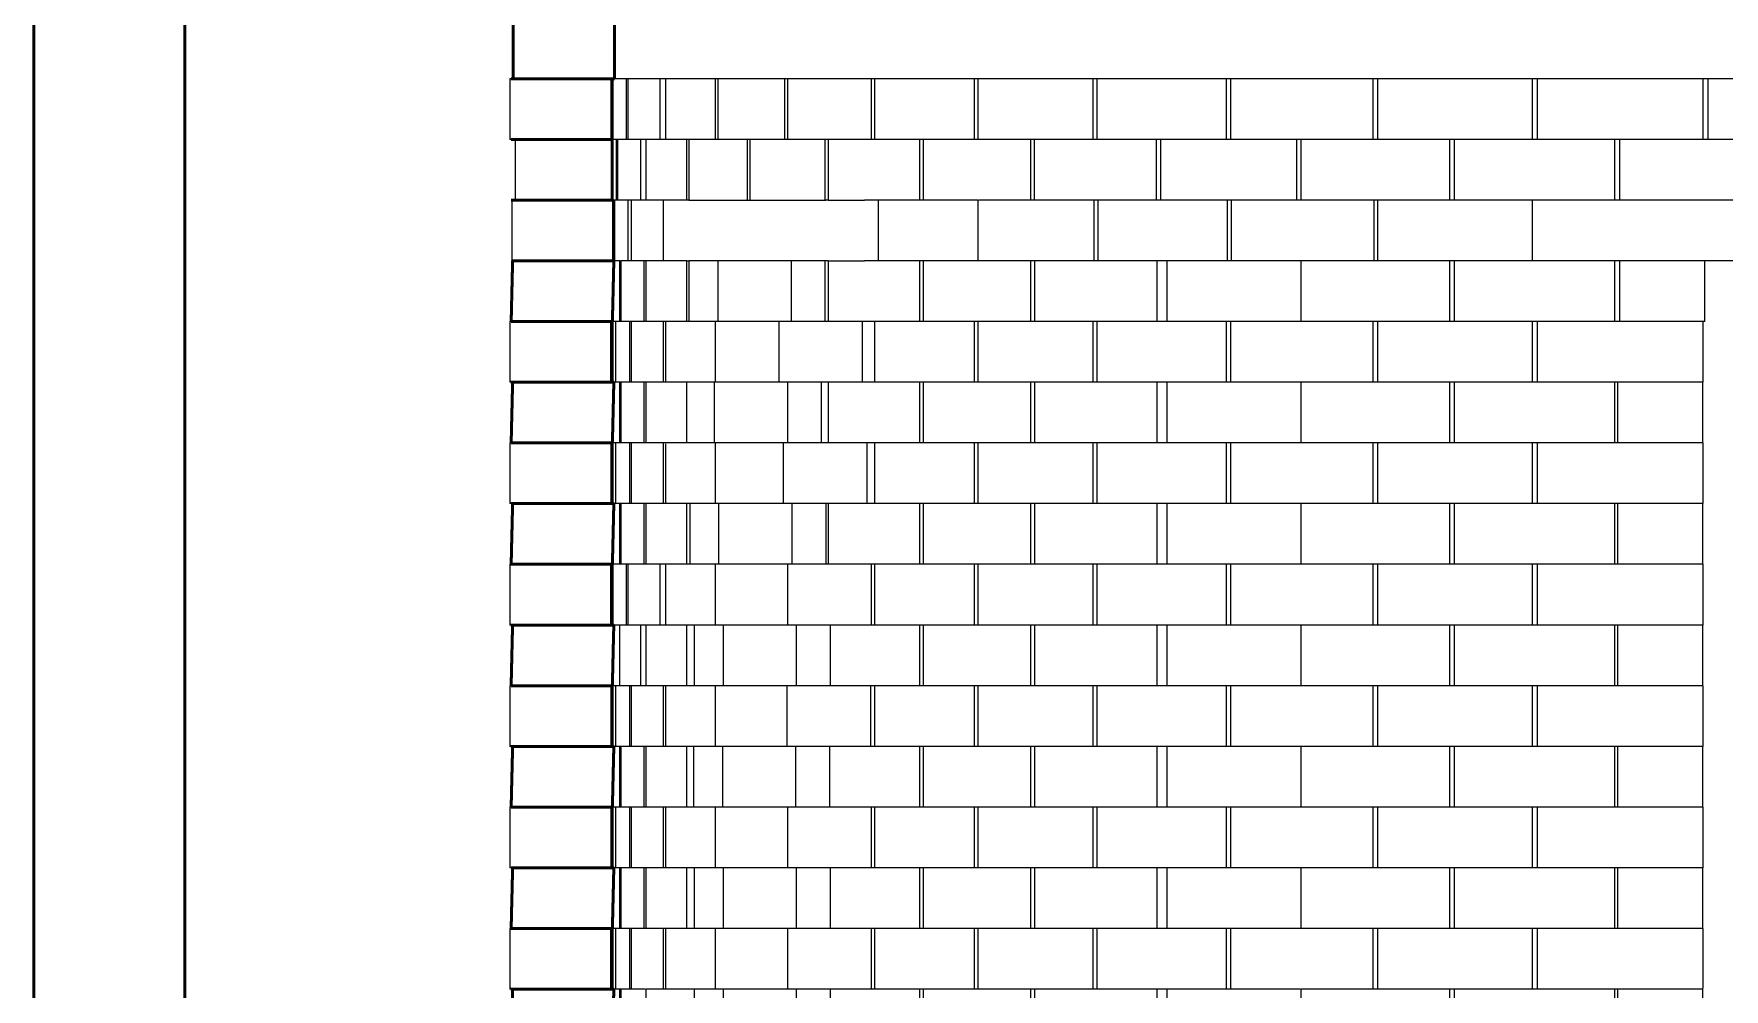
# Model space of a CAD drawing. Header units: millimetres. Extents: x 507.9 to 541, y 40.2 to 69.3.
# Drawn here: x 512.966 to 514.637, y 55.389 to 56.334 of the extents above; entities that cross this region are included whole.
import ezdxf

# ---------------------------------------------------------------- set-up
doc = ezdxf.new("R2010")
doc.units = ezdxf.units.MM
doc.layers.add('Make2D$Visible$ClippingPlaneIntersections', color=7, linetype='Continuous', lineweight=50, true_color=0x000000)
doc.layers.add('Make2D$Visible$Curves', color=7, linetype='Continuous', true_color=0x000000)

msp = doc.modelspace()

# ---------------------------------------------------------------- linework, layer by layer
at = {"layer": 'Make2D$Visible$ClippingPlaneIntersections', "color": 18, "true_color": 0x000000}
for points, knots in [([(512.96556, 56.6478), (512.96556, 55.32855), (512.96556, 54.00929), (512.96556, 53.78242), (512.96556, 53.55554)], [-4, -4, -4, 0, 0, 0.6878847, 0.6878847, 0.6878847]), ([(513.11498, 53.55554), (513.11498, 53.78242), (513.11498, 54.00929), (513.11498, 55.32855), (513.11498, 56.6478)], [-0.6878847, -0.6878847, -0.6878847, 0, 0, 4, 4, 4])]:
    msp.add_open_spline(points, degree=2, knots=knots, dxfattribs=at)
for points in [[(513.43963, 56.28926), (513.43963, 56.33926), (513.43963, 56.38926)], [(513.53963, 56.38926), (513.53963, 56.33926), (513.53963, 56.28926)], [(513.43736, 56.28929), (513.48736, 56.28929), (513.53737, 56.28929)], [(513.53737, 56.22948), (513.53737, 56.25938), (513.53737, 56.28929)], [(513.53963, 56.28926), (513.5385, 56.28926), (513.53737, 56.28926)], [(513.43738, 56.22929), (513.48739, 56.22929), (513.53741, 56.22929)], [(513.53741, 56.16929), (513.53741, 56.19929), (513.53741, 56.22929)], [(513.43738, 56.16929), (513.48739, 56.16929), (513.53741, 56.16929)], [(513.53918, 56.10929), (513.53918, 56.13929), (513.53918, 56.16929)], [(513.43894, 56.10929), (513.43823, 56.07954), (513.43753, 56.04979)], [(513.43894, 56.10929), (513.48899, 56.10929), (513.53903, 56.10929)], [(513.53761, 56.04982), (513.53832, 56.07955), (513.53903, 56.10929)], [(513.43751, 56.04929), (513.48731, 56.04929), (513.53711, 56.04929)], [(513.53725, 55.98929), (513.53725, 56.01929), (513.53725, 56.04929)], [(513.43723, 55.98929), (513.48724, 55.98929), (513.53725, 55.98929)], [(513.43894, 55.98929), (513.43823, 55.95929), (513.43751, 55.92929)], [(513.53725, 55.98929), (513.53814, 55.98929), (513.53903, 55.98929)], [(513.5376, 55.92929), (513.53831, 55.95929), (513.53903, 55.98929)], [(513.43736, 55.92929), (513.48736, 55.92929), (513.53737, 55.92929)], [(513.53737, 55.86929), (513.53737, 55.89929), (513.53737, 55.92929)], [(513.43736, 55.86929), (513.48736, 55.86929), (513.53737, 55.86929)], [(513.43894, 55.86929), (513.43823, 55.83929), (513.43751, 55.80929)], [(513.53737, 55.86929), (513.5382, 55.86929), (513.53903, 55.86929)], [(513.5376, 55.80929), (513.53831, 55.83929), (513.53903, 55.86929)], [(513.43723, 55.80929), (513.48724, 55.80929), (513.53725, 55.80929)], [(513.53725, 55.80929), (513.53742, 55.80929), (513.5376, 55.80929)], [(513.53725, 55.74929), (513.53725, 55.77929), (513.53725, 55.80929)], [(513.43723, 55.74929), (513.48655, 55.74929), (513.53587, 55.74929)], [(513.4389, 55.74929), (513.4382, 55.71929), (513.43749, 55.68929)], [(513.53587, 55.74929), (513.53743, 55.74929), (513.53899, 55.74929)], [(513.53758, 55.68929), (513.53828, 55.71929), (513.53899, 55.74929)], [(513.43736, 55.68929), (513.48736, 55.68929), (513.53737, 55.68929)], [(513.53737, 55.62929), (513.53737, 55.65929), (513.53737, 55.68929)], [(513.43736, 55.62929), (513.43808, 55.62929), (513.43881, 55.62929)], [(513.43894, 55.62929), (513.43823, 55.59929), (513.43751, 55.56929)], [(513.43894, 55.62929), (513.43988, 55.62929), (513.44081, 55.62929)], [(513.44081, 55.62929), (513.48909, 55.62929), (513.53737, 55.62929)], [(513.53737, 55.62929), (513.5382, 55.62929), (513.53903, 55.62929)], [(513.53762, 55.56997), (513.53832, 55.59963), (513.53903, 55.62929)], [(513.43736, 55.56929), (513.48736, 55.56929), (513.53737, 55.56929)], [(513.53737, 55.50929), (513.53737, 55.53929), (513.53737, 55.56929)], [(513.43736, 55.50929), (513.48736, 55.50929), (513.53737, 55.50929)], [(513.43894, 55.50929), (513.43823, 55.47929), (513.43751, 55.44929)], [(513.53737, 55.50929), (513.5382, 55.50929), (513.53903, 55.50929)], [(513.53761, 55.44958), (513.53832, 55.47944), (513.53903, 55.50929)], [(513.43723, 55.44929), (513.48724, 55.44929), (513.53725, 55.44929)], [(513.53725, 55.38929), (513.53725, 55.41929), (513.53725, 55.44929)], [(513.53725, 55.44929), (513.53742, 55.44929), (513.5376, 55.44929)], [(513.43723, 55.38929), (513.48724, 55.38929), (513.53725, 55.38929)], [(513.43894, 55.38929), (513.43823, 55.35929), (513.43751, 55.32929)], [(513.53725, 55.38929), (513.53814, 55.38929), (513.53903, 55.38929)], [(513.5376, 55.32929), (513.53831, 55.35929), (513.53903, 55.38929)]]:
    msp.add_open_spline(points, degree=2, dxfattribs=at)
at = {"layer": 'Make2D$Visible$Curves', "color": 18, "lineweight": -3, "true_color": 0x000000}
for points in [[(513.43736, 56.28929), (513.43683, 56.28929), (513.4363, 56.28929)], [(513.4363, 56.28929), (513.4363, 56.25929), (513.4363, 56.22929)], [(513.53629, 56.22929), (513.53629, 56.25929), (513.53629, 56.28929)], [(513.55151, 56.22929), (513.55151, 56.25929), (513.55151, 56.28929)], [(513.5529, 56.28929), (513.5529, 56.25929), (513.5529, 56.22929)], [(513.58486, 56.22929), (513.58486, 56.25929), (513.58486, 56.28929)], [(513.5901, 56.28929), (513.5901, 56.2595), (513.5901, 56.2297)], [(513.63951, 56.22929), (513.63951, 56.25929), (513.63951, 56.28929)], [(513.64173, 56.28929), (513.64173, 56.25929), (513.64173, 56.22929)], [(513.70819, 56.22929), (513.70819, 56.25929), (513.70819, 56.28929)], [(513.71081, 56.28929), (513.71081, 56.25929), (513.71081, 56.22929)], [(513.7938, 56.22929), (513.7938, 56.25929), (513.7938, 56.28929)], [(513.79679, 56.28929), (513.79679, 56.25961), (513.79679, 56.22992)], [(513.89564, 56.22929), (513.89564, 56.25929), (513.89564, 56.28929)], [(513.89897, 56.28929), (513.89897, 56.25929), (513.89897, 56.22929)], [(514.01292, 56.22929), (514.01292, 56.25929), (514.01292, 56.28929)], [(514.01657, 56.28929), (514.01657, 56.2594), (514.01657, 56.2295)], [(514.14469, 56.22929), (514.14469, 56.25929), (514.14469, 56.28929)], [(514.14863, 56.28929), (514.14863, 56.25929), (514.14863, 56.22929)], [(514.28991, 56.22929), (514.28991, 56.25929), (514.28991, 56.28929)], [(514.29411, 56.28929), (514.29411, 56.2596), (514.29411, 56.22991)], [(514.44743, 56.22929), (514.44743, 56.25929), (514.44743, 56.28929)], [(514.45186, 56.28929), (514.45186, 56.25929), (514.45186, 56.22929)], [(514.61601, 56.22929), (514.61601, 56.25929), (514.61601, 56.28929)], [(514.62063, 56.28929), (514.62063, 56.25959), (514.62063, 56.22988)], [(513.43736, 56.22929), (513.43683, 56.22929), (513.4363, 56.22929)], [(513.44153, 56.22929), (513.44153, 56.19929), (513.44153, 56.16929)], [(513.54303, 56.22929), (513.54014, 56.22929), (513.53725, 56.22929)], [(513.5415, 56.16929), (513.5415, 56.19929), (513.5415, 56.22929)], [(513.54267, 56.22929), (513.54267, 56.19929), (513.54267, 56.16929)], [(513.5529, 56.22929), (513.54778, 56.22929), (513.54267, 56.22929)], [(513.56573, 56.22929), (513.55931, 56.22929), (513.5529, 56.22929)], [(513.57064, 56.22929), (513.56813, 56.22929), (513.56562, 56.22929)], [(513.56562, 56.16929), (513.56562, 56.19929), (513.56562, 56.22929)], [(513.57064, 56.22929), (513.57064, 56.19929), (513.57064, 56.16929)], [(513.59022, 56.22929), (513.58043, 56.22929), (513.57064, 56.22929)], [(513.61334, 56.22929), (513.60178, 56.22929), (513.59022, 56.22929)], [(513.61119, 56.16929), (513.61119, 56.19929), (513.61119, 56.22929)], [(513.66171, 56.22929), (513.63746, 56.22929), (513.6132, 56.22929)], [(513.6132, 56.22929), (513.6132, 56.19929), (513.6132, 56.16929)], [(513.67378, 56.22929), (513.66774, 56.22929), (513.66171, 56.22929)], [(513.67102, 56.16929), (513.67102, 56.19929), (513.67102, 56.22929)], [(513.67344, 56.22929), (513.67344, 56.19929), (513.67344, 56.16929)], [(513.71109, 56.22929), (513.69243, 56.22929), (513.67378, 56.22929)], [(513.75132, 56.22929), (513.73121, 56.22929), (513.71109, 56.22929)], [(513.74806, 56.16929), (513.74806, 56.19929), (513.74806, 56.22929)], [(513.75086, 56.22929), (513.75086, 56.19929), (513.75086, 56.16929)], [(513.79729, 56.22929), (513.77431, 56.22929), (513.75132, 56.22929)], [(513.8449, 56.22929), (513.8211, 56.22929), (513.79729, 56.22929)], [(513.84171, 56.16929), (513.84171, 56.19929), (513.84171, 56.22929)], [(513.89897, 56.22929), (513.87192, 56.22929), (513.84487, 56.22929)], [(513.84487, 56.22929), (513.84487, 56.19929), (513.84487, 56.16929)], [(513.9549, 56.22929), (513.92694, 56.22929), (513.89897, 56.22929)], [(513.95122, 56.16929), (513.95122, 56.19929), (513.95122, 56.22929)], [(514.07571, 56.22929), (514.01521, 56.22929), (513.95471, 56.22929)], [(513.95471, 56.22929), (513.95471, 56.19929), (513.95471, 56.16929)], [(514.07951, 56.22929), (514.07761, 56.22929), (514.07571, 56.22929)], [(514.07571, 56.16929), (514.07571, 56.19929), (514.07571, 56.22929)], [(514.21421, 56.22929), (514.14686, 56.22929), (514.07951, 56.22929)], [(514.07951, 56.22929), (514.07951, 56.19929), (514.07951, 56.16929)], [(514.21828, 56.22929), (514.21624, 56.22929), (514.21421, 56.22929)], [(514.21421, 56.16929), (514.21421, 56.19929), (514.21421, 56.22929)], [(514.3656, 56.22929), (514.29194, 56.22929), (514.21828, 56.22929)], [(514.21828, 56.22929), (514.21828, 56.19951), (514.21828, 56.16972)], [(514.3656, 56.16929), (514.3656, 56.19929), (514.3656, 56.22929)], [(514.36992, 56.22929), (514.36776, 56.22929), (514.3656, 56.22929)], [(514.36992, 56.22929), (514.36992, 56.19929), (514.36992, 56.16929)], [(514.5287, 56.22929), (514.44931, 56.22929), (514.36992, 56.22929)], [(514.53322, 56.22929), (514.53096, 56.22929), (514.5287, 56.22929)], [(514.5287, 56.16929), (514.5287, 56.19929), (514.5287, 56.22929)], [(514.70219, 56.22929), (514.61771, 56.22929), (514.53322, 56.22929)], [(514.53322, 56.22929), (514.53322, 56.19929), (514.53322, 56.16929)], [(513.43808, 56.16929), (513.43808, 56.13929), (513.43808, 56.10929)], [(513.53807, 56.16929), (513.53774, 56.16929), (513.53741, 56.16929)], [(513.53807, 56.10929), (513.53807, 56.13929), (513.53807, 56.16929)], [(513.53807, 56.16929), (513.53862, 56.16929), (513.53918, 56.16929)], [(513.55329, 56.16929), (513.54623, 56.16929), (513.53918, 56.16929)], [(513.55329, 56.10929), (513.55329, 56.13929), (513.55329, 56.16929)], [(513.55632, 56.16929), (513.5548, 56.16929), (513.55329, 56.16929)], [(513.55632, 56.16929), (513.55632, 56.13929), (513.55632, 56.10929)], [(513.57118, 56.16929), (513.56375, 56.16929), (513.55632, 56.16929)], [(513.61119, 56.16929), (513.59091, 56.16929), (513.57064, 56.16929)], [(513.58828, 56.10929), (513.58828, 56.13929), (513.58828, 56.16929)], [(513.6132, 56.16929), (513.61219, 56.16929), (513.61119, 56.16929)], [(513.6132, 56.16929), (513.68088, 56.16929), (513.74855, 56.16929)], [(513.75086, 56.16929), (513.74946, 56.16929), (513.74806, 56.16929)], [(513.75086, 56.16929), (513.76888, 56.16929), (513.7869, 56.16929)], [(513.80035, 56.16929), (513.79363, 56.16929), (513.7869, 56.16929)], [(513.89921, 56.16929), (513.84978, 56.16929), (513.80035, 56.16929)], [(513.80035, 56.16929), (513.80035, 56.13929), (513.80035, 56.10929)], [(513.89921, 56.10929), (513.89921, 56.13929), (513.89921, 56.16929)], [(513.95479, 56.16929), (513.92733, 56.16929), (513.89988, 56.16929)], [(514.0176, 56.16929), (513.98641, 56.16929), (513.95523, 56.16929)], [(514.01382, 56.10929), (514.01382, 56.13929), (514.01382, 56.16929)], [(514.01747, 56.16929), (514.01747, 56.13955), (514.01747, 56.10982)], [(514.08004, 56.16929), (514.04875, 56.16929), (514.01747, 56.16929)], [(514.14984, 56.16929), (514.11468, 56.16929), (514.07951, 56.16929)], [(514.14559, 56.10929), (514.14559, 56.13929), (514.14559, 56.16929)], [(514.14953, 56.16929), (514.14953, 56.13929), (514.14953, 56.10929)], [(514.21845, 56.16929), (514.18415, 56.16929), (514.14984, 56.16929)], [(514.3656, 56.16929), (514.29203, 56.16929), (514.21845, 56.16929)], [(514.29081, 56.10929), (514.29081, 56.13929), (514.29081, 56.16929)], [(514.29411, 56.16929), (514.29411, 56.13929), (514.29411, 56.10929)], [(514.36992, 56.16929), (514.36776, 56.16929), (514.3656, 56.16929)], [(514.5287, 56.16929), (514.44931, 56.16929), (514.36992, 56.16929)], [(514.44743, 56.10929), (514.44743, 56.13929), (514.44743, 56.16929)], [(514.53322, 56.16929), (514.53096, 56.16929), (514.5287, 56.16929)], [(514.70219, 56.16929), (514.61771, 56.16929), (514.53322, 56.16929)], [(513.43916, 56.10929), (513.43862, 56.10929), (513.43808, 56.10929)], [(513.54517, 56.10929), (513.5421, 56.10929), (513.53902, 56.10929)], [(513.54504, 56.04929), (513.54504, 56.07929), (513.54504, 56.10929)], [(513.54609, 56.10929), (513.54609, 56.07929), (513.54609, 56.04929)], [(513.55654, 56.10929), (513.55132, 56.10929), (513.54609, 56.10929)], [(513.57024, 56.10929), (513.56328, 56.10929), (513.55632, 56.10929)], [(513.56904, 56.04929), (513.56904, 56.07929), (513.56904, 56.10929)], [(513.57064, 56.10929), (513.57064, 56.07929), (513.57064, 56.04929)], [(513.61119, 56.10929), (513.59091, 56.10929), (513.57064, 56.10929)], [(513.61119, 56.04929), (513.61119, 56.07929), (513.61119, 56.10929)], [(513.61119, 56.10929), (513.61212, 56.10929), (513.61305, 56.10929)], [(513.6132, 56.10929), (513.6132, 56.07929), (513.6132, 56.04929)], [(513.64211, 56.10929), (513.62766, 56.10929), (513.6132, 56.10929)], [(513.64211, 56.04929), (513.64211, 56.07929), (513.64211, 56.10929)], [(513.71419, 56.10929), (513.67815, 56.10929), (513.64211, 56.10929)], [(513.71419, 56.10929), (513.71419, 56.07929), (513.71419, 56.04929)], [(513.74806, 56.10929), (513.73113, 56.10929), (513.71419, 56.10929)], [(513.74806, 56.04929), (513.74806, 56.07929), (513.74806, 56.10929)], [(513.75086, 56.10929), (513.74946, 56.10929), (513.74806, 56.10929)], [(513.75086, 56.10929), (513.75086, 56.07929), (513.75086, 56.04929)], [(513.75086, 56.10929), (513.76888, 56.10929), (513.7869, 56.10929)], [(513.80035, 56.10929), (513.79363, 56.10929), (513.7869, 56.10929)], [(513.89921, 56.10929), (513.84978, 56.10929), (513.80035, 56.10929)], [(513.84171, 56.04929), (513.84171, 56.07929), (513.84171, 56.10929)], [(513.84487, 56.10929), (513.84487, 56.07929), (513.84487, 56.04929)], [(513.90015, 56.10929), (513.89968, 56.10929), (513.89921, 56.10929)], [(513.95516, 56.10929), (513.92765, 56.10929), (513.90015, 56.10929)], [(513.95122, 56.04929), (513.95122, 56.07929), (513.95122, 56.10929)], [(513.95491, 56.10929), (513.95491, 56.07929), (513.95491, 56.04929)], [(514.01786, 56.10929), (513.98651, 56.10929), (513.95516, 56.10929)], [(514.08631, 56.10929), (514.05209, 56.10929), (514.01786, 56.10929)], [(514.07614, 56.04929), (514.07614, 56.07929), (514.07614, 56.10929)], [(514.0859, 56.10929), (514.0859, 56.07929), (514.0859, 56.04929)], [(514.14955, 56.10929), (514.11793, 56.10929), (514.08631, 56.10929)], [(514.22963, 56.10929), (514.18958, 56.10929), (514.14953, 56.10929)], [(514.21828, 56.10929), (514.21828, 56.07929), (514.21828, 56.04929)], [(514.3656, 56.10929), (514.2976, 56.10929), (514.2296, 56.10929)], [(514.3656, 56.04929), (514.3656, 56.07929), (514.3656, 56.10929)], [(514.36992, 56.10929), (514.36776, 56.10929), (514.3656, 56.10929)], [(514.36992, 56.10929), (514.36992, 56.07929), (514.36992, 56.04929)], [(514.5287, 56.10929), (514.44931, 56.10929), (514.36992, 56.10929)], [(514.53322, 56.10929), (514.53096, 56.10929), (514.5287, 56.10929)], [(514.5287, 56.04929), (514.5287, 56.07929), (514.5287, 56.10929)], [(514.53322, 56.10929), (514.53322, 56.07929), (514.53322, 56.04929)], [(514.61771, 56.10929), (514.57547, 56.10929), (514.53322, 56.10929)], [(514.61771, 56.04929), (514.61771, 56.07929), (514.61771, 56.10929)], [(514.76109, 56.10929), (514.6894, 56.10929), (514.61771, 56.10929)], [(513.43723, 56.04929), (513.43669, 56.04929), (513.43614, 56.04929)], [(513.43614, 56.04929), (513.43614, 56.01929), (513.43614, 55.98929)], [(513.53613, 55.98929), (513.53613, 56.01929), (513.53613, 56.04929)], [(513.53802, 56.04929), (513.53756, 56.04929), (513.53711, 56.04929)], [(513.54075, 56.04929), (513.53917, 56.04929), (513.5376, 56.04929)], [(513.54609, 56.04929), (513.54338, 56.04929), (513.54067, 56.04929)], [(513.54067, 56.04929), (513.54067, 56.01929), (513.54067, 55.98929)], [(513.55632, 56.04929), (513.55121, 56.04929), (513.54609, 56.04929)], [(513.55493, 55.98929), (513.55493, 56.01929), (513.55493, 56.04929)], [(513.57089, 56.04929), (513.5636, 56.04929), (513.55632, 56.04929)], [(513.55632, 56.04929), (513.55632, 56.01929), (513.55632, 55.98929)], [(513.59053, 56.04929), (513.58058, 56.04929), (513.57064, 56.04929)], [(513.58828, 55.98929), (513.58828, 56.01929), (513.58828, 56.04929)], [(513.5901, 56.04929), (513.5901, 56.01929), (513.5901, 55.98929)], [(513.61371, 56.04929), (513.60212, 56.04929), (513.59053, 56.04929)], [(513.64211, 56.04929), (513.62792, 56.04929), (513.61373, 56.04929)], [(513.63951, 55.98929), (513.63951, 56.01929), (513.63951, 56.04929)], [(513.70204, 56.04929), (513.67208, 56.04929), (513.64211, 56.04929)], [(513.71419, 56.04929), (513.70812, 56.04929), (513.70204, 56.04929)], [(513.70204, 56.04929), (513.70204, 56.01929), (513.70204, 55.98929)], [(513.74806, 56.04929), (513.73113, 56.04929), (513.71419, 56.04929)], [(513.75086, 56.04929), (513.74946, 56.04929), (513.74806, 56.04929)], [(513.79728, 56.04929), (513.77407, 56.04929), (513.75086, 56.04929)], [(513.78503, 55.98929), (513.78503, 56.01929), (513.78503, 56.04929)], [(513.79679, 56.04872), (513.79679, 56.01901), (513.79679, 55.98929)], [(513.84489, 56.04929), (513.82108, 56.04929), (513.79728, 56.04929)], [(513.89944, 56.04929), (513.87215, 56.04929), (513.84487, 56.04929)], [(513.89564, 55.98929), (513.89564, 56.01929), (513.89564, 56.04929)], [(513.89897, 56.04929), (513.89897, 56.01929), (513.89897, 55.98929)], [(513.95529, 56.04929), (513.92737, 56.04929), (513.89944, 56.04929)], [(514.07614, 56.04929), (514.01571, 56.04929), (513.95529, 56.04929)], [(514.01292, 55.98929), (514.01292, 56.01929), (514.01292, 56.04929)], [(514.01657, 56.04929), (514.01657, 56.01929), (514.01657, 55.98929)], [(514.086, 56.04929), (514.08107, 56.04929), (514.07614, 56.04929)], [(514.14863, 56.04929), (514.11726, 56.04929), (514.0859, 56.04929)], [(514.14469, 55.98929), (514.14469, 56.01929), (514.14469, 56.04929)], [(514.14863, 56.04929), (514.14863, 56.01929), (514.14863, 55.98929)], [(514.2185, 56.04929), (514.18356, 56.04929), (514.14863, 56.04929)], [(514.3656, 56.04929), (514.29194, 56.04929), (514.21828, 56.04929)], [(514.28991, 55.98929), (514.28991, 56.01929), (514.28991, 56.04929)], [(514.29411, 56.04929), (514.29411, 56.01929), (514.29411, 55.98929)], [(514.36992, 56.04929), (514.36776, 56.04929), (514.3656, 56.04929)], [(514.5287, 56.04929), (514.44931, 56.04929), (514.36992, 56.04929)], [(514.44743, 55.98929), (514.44743, 56.01929), (514.44743, 56.04929)], [(514.45186, 56.04929), (514.45186, 56.01929), (514.45186, 55.98929)], [(514.53322, 56.04929), (514.53096, 56.04929), (514.5287, 56.04929)], [(514.61771, 56.04929), (514.57547, 56.04929), (514.53322, 56.04929)], [(514.61601, 55.98929), (514.61601, 56.01929), (514.61601, 56.04929)], [(513.43723, 55.98929), (513.43669, 55.98929), (513.43614, 55.98929)], [(513.54088, 55.98929), (513.53996, 55.98929), (513.53903, 55.98929)], [(513.54607, 55.98929), (513.54337, 55.98929), (513.54067, 55.98929)], [(513.54504, 55.92929), (513.54504, 55.95929), (513.54504, 55.98929)], [(513.55672, 55.98929), (513.5514, 55.98929), (513.54609, 55.98929)], [(513.54609, 55.98929), (513.54609, 55.95929), (513.54609, 55.92929)], [(513.5706, 55.98929), (513.56373, 55.98929), (513.55686, 55.98929)], [(513.56904, 55.92929), (513.56904, 55.95929), (513.56904, 55.98929)], [(513.58992, 55.98929), (513.58028, 55.98929), (513.57064, 55.98929)], [(513.57064, 55.98929), (513.57064, 55.95929), (513.57064, 55.92929)], [(513.5901, 55.98929), (513.58919, 55.98929), (513.58828, 55.98929)], [(513.63951, 55.98929), (513.6148, 55.98929), (513.5901, 55.98929)], [(513.61119, 55.92929), (513.61119, 55.95929), (513.61119, 55.98929)], [(513.63855, 55.92929), (513.63855, 55.95929), (513.63855, 55.98929)], [(513.70204, 55.98929), (513.67077, 55.98929), (513.63951, 55.98929)], [(513.71063, 55.98929), (513.70633, 55.98929), (513.70204, 55.98929)], [(513.71063, 55.98929), (513.71063, 55.95929), (513.71063, 55.92929)], [(513.7445, 55.98929), (513.72756, 55.98929), (513.71063, 55.98929)], [(513.7445, 55.92929), (513.7445, 55.95929), (513.7445, 55.98929)], [(513.75086, 55.98929), (513.74768, 55.98929), (513.7445, 55.98929)], [(513.75086, 55.98929), (513.75086, 55.95929), (513.75086, 55.92929)], [(513.79688, 55.98929), (513.77387, 55.98929), (513.75086, 55.98929)], [(513.84502, 55.98929), (513.8209, 55.98929), (513.79679, 55.98929)], [(513.84171, 55.92929), (513.84171, 55.95929), (513.84171, 55.98929)], [(513.89901, 55.98929), (513.87194, 55.98929), (513.84487, 55.98929)], [(513.84487, 55.98929), (513.84487, 55.95929), (513.84487, 55.92929)], [(513.95543, 55.98929), (513.9272, 55.98929), (513.89897, 55.98929)], [(513.95122, 55.92929), (513.95122, 55.95929), (513.95122, 55.98929)], [(513.95491, 55.98929), (513.95491, 55.95929), (513.95491, 55.92929)], [(514.07614, 55.98929), (514.01578, 55.98929), (513.95543, 55.98929)], [(514.07614, 55.92929), (514.07614, 55.95929), (514.07614, 55.98929)], [(514.08613, 55.98929), (514.08113, 55.98929), (514.07614, 55.98929)], [(514.0859, 55.98896), (514.0859, 55.95912), (514.0859, 55.92929)], [(514.14867, 55.98929), (514.11753, 55.98929), (514.08639, 55.98929)], [(514.21819, 55.98929), (514.18341, 55.98929), (514.14863, 55.98929)], [(514.3656, 55.98929), (514.29194, 55.98929), (514.21828, 55.98929)], [(514.21828, 55.98929), (514.21828, 55.95929), (514.21828, 55.92929)], [(514.36992, 55.98929), (514.36776, 55.98929), (514.3656, 55.98929)], [(514.3656, 55.92929), (514.3656, 55.95929), (514.3656, 55.98929)], [(514.36992, 55.98929), (514.36992, 55.95929), (514.36992, 55.92929)], [(514.5287, 55.98929), (514.44931, 55.98929), (514.36992, 55.98929)], [(514.5287, 55.92929), (514.5287, 55.95929), (514.5287, 55.98929)], [(514.53129, 55.98929), (514.52999, 55.98929), (514.5287, 55.98929)], [(514.53129, 55.98929), (514.53129, 55.95929), (514.53129, 55.92929)], [(514.61578, 55.98929), (514.57353, 55.98929), (514.53129, 55.98929)], [(514.61578, 55.92929), (514.61578, 55.95929), (514.61578, 55.98929)], [(513.43736, 55.92929), (513.43683, 55.92929), (513.4363, 55.92929)], [(513.4363, 55.92929), (513.4363, 55.89929), (513.4363, 55.86929)], [(513.53629, 55.86929), (513.53629, 55.89929), (513.53629, 55.92929)], [(513.54067, 55.92929), (513.53913, 55.92929), (513.5376, 55.92929)], [(513.54067, 55.92929), (513.54067, 55.89929), (513.54067, 55.86929)], [(513.54653, 55.92929), (513.5436, 55.92929), (513.54067, 55.92929)], [(513.55631, 55.92929), (513.5512, 55.92929), (513.54609, 55.92929)], [(513.55493, 55.86929), (513.55493, 55.89929), (513.55493, 55.92929)], [(513.57064, 55.92929), (513.56348, 55.92929), (513.55632, 55.92929)], [(513.55632, 55.92929), (513.55632, 55.89929), (513.55632, 55.86929)], [(513.59045, 55.92929), (513.58055, 55.92929), (513.57064, 55.92929)], [(513.58828, 55.86929), (513.58828, 55.89929), (513.58828, 55.92929)], [(513.5901, 55.92857), (513.5901, 55.89893), (513.5901, 55.86929)], [(513.63951, 55.92929), (513.61498, 55.92929), (513.59045, 55.92929)], [(513.63951, 55.86929), (513.63951, 55.89929), (513.63951, 55.92929)], [(513.70643, 55.92929), (513.67297, 55.92929), (513.63951, 55.92929)], [(513.71063, 55.92929), (513.70853, 55.92929), (513.70643, 55.92929)], [(513.70643, 55.92929), (513.70643, 55.89929), (513.70643, 55.86929)], [(513.74473, 55.92929), (513.72768, 55.92929), (513.71063, 55.92929)], [(513.75086, 55.92929), (513.7478, 55.92929), (513.74473, 55.92929)], [(513.79679, 55.92929), (513.77382, 55.92929), (513.75086, 55.92929)], [(513.78941, 55.86929), (513.78941, 55.89929), (513.78941, 55.92929)], [(513.79679, 55.92929), (513.79679, 55.89929), (513.79679, 55.86929)], [(513.84487, 55.92929), (513.82083, 55.92929), (513.79679, 55.92929)], [(513.89915, 55.92929), (513.87201, 55.92929), (513.84487, 55.92929)], [(513.89564, 55.86929), (513.89564, 55.89929), (513.89564, 55.92929)], [(513.89897, 55.92929), (513.89897, 55.89929), (513.89897, 55.86929)], [(513.95491, 55.92929), (513.92703, 55.92929), (513.89915, 55.92929)], [(514.07614, 55.92929), (514.01552, 55.92929), (513.95491, 55.92929)], [(514.01292, 55.86929), (514.01292, 55.89894), (514.01292, 55.9286)], [(514.01657, 55.92929), (514.01657, 55.89929), (514.01657, 55.86929)], [(514.0859, 55.92929), (514.08102, 55.92929), (514.07614, 55.92929)], [(514.15022, 55.92929), (514.11806, 55.92929), (514.0859, 55.92929)], [(514.14469, 55.86929), (514.14469, 55.89898), (514.14469, 55.92867)], [(514.14863, 55.92929), (514.14863, 55.89929), (514.14863, 55.86929)], [(514.28991, 55.92929), (514.22007, 55.92929), (514.15022, 55.92929)], [(514.3656, 55.92929), (514.29194, 55.92929), (514.21828, 55.92929)], [(514.28991, 55.86929), (514.28991, 55.89929), (514.28991, 55.92929)], [(514.29411, 55.92929), (514.29411, 55.89929), (514.29411, 55.86929)], [(514.36992, 55.92929), (514.36776, 55.92929), (514.3656, 55.92929)], [(514.5287, 55.92929), (514.44931, 55.92929), (514.36992, 55.92929)], [(514.44743, 55.86929), (514.44743, 55.89929), (514.44743, 55.92929)], [(514.45186, 55.92929), (514.45186, 55.89929), (514.45186, 55.86929)], [(514.53183, 55.92929), (514.53026, 55.92929), (514.5287, 55.92929)], [(514.61578, 55.92929), (514.57353, 55.92929), (514.53129, 55.92929)], [(514.61601, 55.86929), (514.61601, 55.89929), (514.61601, 55.92929)], [(513.43736, 55.86929), (513.43683, 55.86929), (513.4363, 55.86929)], [(513.54107, 55.86929), (513.54005, 55.86929), (513.53903, 55.86929)], [(513.54596, 55.86929), (513.54332, 55.86929), (513.54067, 55.86929)], [(513.54504, 55.80929), (513.54504, 55.83929), (513.54504, 55.86929)], [(513.55647, 55.86929), (513.55128, 55.86929), (513.54609, 55.86929)], [(513.54609, 55.86929), (513.54609, 55.83929), (513.54609, 55.80929)], [(513.57062, 55.86929), (513.56375, 55.86929), (513.55688, 55.86929)], [(513.56904, 55.80929), (513.56904, 55.83929), (513.56904, 55.86929)], [(513.59025, 55.86929), (513.58045, 55.86929), (513.57064, 55.86929)], [(513.57064, 55.86929), (513.57064, 55.83929), (513.57064, 55.80929)], [(513.61566, 55.86929), (513.60311, 55.86929), (513.59057, 55.86929)], [(513.61119, 55.80929), (513.61119, 55.83908), (513.61119, 55.86886)], [(513.61402, 55.86929), (513.61402, 55.83929), (513.61402, 55.80929)], [(513.64293, 55.86929), (513.62927, 55.86929), (513.61561, 55.86929)], [(513.64293, 55.80929), (513.64293, 55.83929), (513.64293, 55.86929)], [(513.70643, 55.86929), (513.67468, 55.86929), (513.64293, 55.86929)], [(513.71501, 55.86929), (513.71072, 55.86929), (513.70643, 55.86929)], [(513.71501, 55.86929), (513.71501, 55.83929), (513.71501, 55.80929)], [(513.74889, 55.86929), (513.73195, 55.86929), (513.71501, 55.86929)], [(513.74889, 55.80929), (513.74889, 55.83929), (513.74889, 55.86929)], [(513.75095, 55.86929), (513.74992, 55.86929), (513.74889, 55.86929)], [(513.75086, 55.86929), (513.75086, 55.83929), (513.75086, 55.80929)], [(513.79715, 55.86929), (513.77401, 55.86929), (513.75086, 55.86929)], [(513.84533, 55.86929), (513.82106, 55.86929), (513.79679, 55.86929)], [(513.84171, 55.80929), (513.84171, 55.83929), (513.84171, 55.86929)], [(513.89897, 55.86929), (513.87192, 55.86929), (513.84487, 55.86929)], [(513.84487, 55.86929), (513.84487, 55.83929), (513.84487, 55.80929)], [(513.95459, 55.86929), (513.92678, 55.86929), (513.89897, 55.86929)], [(513.95122, 55.80929), (513.95122, 55.83929), (513.95122, 55.86929)], [(514.07614, 55.86929), (514.01552, 55.86929), (513.95491, 55.86929)], [(513.95491, 55.86871), (513.95491, 55.839), (513.95491, 55.80929)], [(514.07614, 55.80929), (514.07614, 55.83929), (514.07614, 55.86929)], [(514.08576, 55.86929), (514.08095, 55.86929), (514.07614, 55.86929)], [(514.21783, 55.86929), (514.15187, 55.86929), (514.0859, 55.86929)], [(514.0859, 55.86894), (514.0859, 55.83911), (514.0859, 55.80929)], [(514.21828, 55.86929), (514.21828, 55.83929), (514.21828, 55.80929)], [(514.3656, 55.86929), (514.29194, 55.86929), (514.21828, 55.86929)], [(514.3656, 55.80929), (514.3656, 55.83929), (514.3656, 55.86929)], [(514.36992, 55.86929), (514.36776, 55.86929), (514.3656, 55.86929)], [(514.36992, 55.86929), (514.36992, 55.83929), (514.36992, 55.80929)], [(514.5287, 55.86929), (514.44931, 55.86929), (514.36992, 55.86929)], [(514.53129, 55.86929), (514.52999, 55.86929), (514.5287, 55.86929)], [(514.5287, 55.80929), (514.5287, 55.83929), (514.5287, 55.86929)], [(514.53129, 55.86929), (514.53129, 55.83929), (514.53129, 55.80929)], [(514.61578, 55.86929), (514.57353, 55.86929), (514.53129, 55.86929)], [(514.61578, 55.80929), (514.61578, 55.83929), (514.61578, 55.86929)], [(513.43723, 55.80929), (513.43669, 55.80929), (513.43614, 55.80929)], [(513.43614, 55.80929), (513.43614, 55.77929), (513.43614, 55.74929)], [(513.53613, 55.74974), (513.53613, 55.77951), (513.53613, 55.80929)], [(513.54504, 55.80929), (513.54132, 55.80929), (513.5376, 55.80929)], [(513.54609, 55.80929), (513.54557, 55.80929), (513.54504, 55.80929)], [(513.56904, 55.80929), (513.55757, 55.80929), (513.54609, 55.80929)], [(513.55151, 55.74929), (513.55151, 55.77929), (513.55151, 55.80929)], [(513.5529, 55.80907), (513.5529, 55.77918), (513.5529, 55.74929)], [(513.57064, 55.80929), (513.56984, 55.80929), (513.56904, 55.80929)], [(513.59013, 55.80929), (513.58039, 55.80929), (513.57064, 55.80929)], [(513.58486, 55.74929), (513.58486, 55.77929), (513.58486, 55.80929)], [(513.5901, 55.80929), (513.5901, 55.77929), (513.5901, 55.74929)], [(513.61402, 55.80929), (513.60206, 55.80929), (513.5901, 55.80929)], [(513.64293, 55.80929), (513.62848, 55.80929), (513.61402, 55.80929)], [(513.63951, 55.74929), (513.63951, 55.77929), (513.63951, 55.80929)], [(513.71081, 55.80929), (513.67687, 55.80929), (513.64293, 55.80929)], [(513.71501, 55.80929), (513.71291, 55.80929), (513.71081, 55.80929)], [(513.71081, 55.80929), (513.71081, 55.77929), (513.71081, 55.74929)], [(513.75097, 55.80929), (513.73299, 55.80929), (513.71501, 55.80929)], [(513.7971, 55.80929), (513.77398, 55.80929), (513.75086, 55.80929)], [(513.7938, 55.74929), (513.7938, 55.77929), (513.7938, 55.80929)], [(513.79679, 55.80913), (513.79679, 55.77921), (513.79679, 55.74929)], [(513.84487, 55.80929), (513.82098, 55.80929), (513.7971, 55.80929)], [(513.89935, 55.80929), (513.87211, 55.80929), (513.84487, 55.80929)], [(513.89564, 55.74929), (513.89564, 55.77929), (513.89564, 55.80929)], [(513.89897, 55.80929), (513.89897, 55.77929), (513.89897, 55.74929)], [(513.95491, 55.80929), (513.92713, 55.80929), (513.89935, 55.80929)], [(514.07614, 55.80929), (514.01552, 55.80929), (513.95491, 55.80929)], [(514.01292, 55.74929), (514.01292, 55.77929), (514.01292, 55.80929)], [(514.01657, 55.80929), (514.01657, 55.77929), (514.01657, 55.74929)], [(514.0859, 55.80929), (514.08102, 55.80929), (514.07614, 55.80929)], [(514.21847, 55.80929), (514.15218, 55.80929), (514.0859, 55.80929)], [(514.14469, 55.74929), (514.14469, 55.7792), (514.14469, 55.80912)], [(514.14863, 55.80929), (514.14863, 55.77929), (514.14863, 55.74929)], [(514.3656, 55.80929), (514.29194, 55.80929), (514.21828, 55.80929)], [(514.28991, 55.74929), (514.28991, 55.77929), (514.28991, 55.80929)], [(514.29411, 55.80929), (514.29411, 55.77929), (514.29411, 55.74929)], [(514.36992, 55.80929), (514.36776, 55.80929), (514.3656, 55.80929)], [(514.5287, 55.80929), (514.44931, 55.80929), (514.36992, 55.80929)], [(514.44743, 55.74929), (514.44743, 55.77929), (514.44743, 55.80929)], [(514.45186, 55.80929), (514.45186, 55.77929), (514.45186, 55.74929)], [(514.53154, 55.80929), (514.53012, 55.80929), (514.5287, 55.80929)], [(514.61578, 55.80929), (514.57353, 55.80929), (514.53129, 55.80929)], [(514.61601, 55.80929), (514.61589, 55.80929), (514.61578, 55.80929)], [(514.61601, 55.74929), (514.61601, 55.77929), (514.61601, 55.80929)], [(513.43723, 55.74929), (513.43669, 55.74929), (513.43614, 55.74929)], [(513.54492, 55.74929), (513.54195, 55.74929), (513.53899, 55.74929)], [(513.55315, 55.74929), (513.54903, 55.74929), (513.54492, 55.74929)], [(513.54492, 55.68929), (513.54492, 55.71929), (513.54492, 55.74929)], [(513.56568, 55.74929), (513.55941, 55.74929), (513.55315, 55.74929)], [(513.56562, 55.68929), (513.56562, 55.71929), (513.56562, 55.74929)], [(513.57064, 55.74929), (513.56816, 55.74929), (513.56568, 55.74929)], [(513.57064, 55.74929), (513.57064, 55.71929), (513.57064, 55.68929)], [(513.59011, 55.74929), (513.58038, 55.74929), (513.57064, 55.74929)], [(513.61119, 55.74929), (513.60064, 55.74929), (513.5901, 55.74929)], [(513.61841, 55.74929), (513.6148, 55.74929), (513.61119, 55.74929)], [(513.61119, 55.68929), (513.61119, 55.71929), (513.61119, 55.74929)], [(513.61841, 55.74929), (513.61841, 55.71929), (513.61841, 55.68929)], [(513.64732, 55.74929), (513.63286, 55.74929), (513.61841, 55.74929)], [(513.64732, 55.68929), (513.64732, 55.71929), (513.64732, 55.74929)], [(513.71081, 55.74929), (513.67906, 55.74929), (513.64732, 55.74929)], [(513.7194, 55.74929), (513.7151, 55.74929), (513.71081, 55.74929)], [(513.7194, 55.74929), (513.7194, 55.71929), (513.7194, 55.68929)], [(513.75327, 55.74929), (513.73633, 55.74929), (513.7194, 55.74929)], [(513.75327, 55.68929), (513.75327, 55.71929), (513.75327, 55.74929)], [(513.79679, 55.74929), (513.77503, 55.74929), (513.75327, 55.74929)], [(513.84532, 55.74929), (513.82105, 55.74929), (513.79679, 55.74929)], [(513.84171, 55.68929), (513.84171, 55.71929), (513.84171, 55.74929)], [(513.84487, 55.74929), (513.84487, 55.71929), (513.84487, 55.68929)], [(513.89897, 55.74929), (513.87215, 55.74929), (513.84532, 55.74929)], [(513.95505, 55.74929), (513.92701, 55.74929), (513.89897, 55.74929)], [(513.95122, 55.68929), (513.95122, 55.71929), (513.95122, 55.74929)], [(513.95491, 55.74929), (513.95491, 55.71929), (513.95491, 55.68929)], [(514.07614, 55.74929), (514.01552, 55.74929), (513.95491, 55.74929)], [(514.07614, 55.68929), (514.07614, 55.71929), (514.07614, 55.74929)], [(514.08599, 55.74929), (514.08106, 55.74929), (514.07614, 55.74929)], [(514.21817, 55.74929), (514.15203, 55.74929), (514.0859, 55.74929)], [(514.0859, 55.74929), (514.0859, 55.71929), (514.0859, 55.68929)], [(514.21828, 55.74929), (514.21828, 55.71929), (514.21828, 55.68929)], [(514.3656, 55.74929), (514.29194, 55.74929), (514.21828, 55.74929)], [(514.36992, 55.74929), (514.36776, 55.74929), (514.3656, 55.74929)], [(514.3656, 55.68929), (514.3656, 55.71929), (514.3656, 55.74929)], [(514.36992, 55.74929), (514.36992, 55.71929), (514.36992, 55.68929)], [(514.5287, 55.74929), (514.44931, 55.74929), (514.36992, 55.74929)], [(514.5287, 55.68929), (514.5287, 55.71929), (514.5287, 55.74929)], [(514.53129, 55.74929), (514.52999, 55.74929), (514.5287, 55.74929)], [(514.53129, 55.74929), (514.53129, 55.71929), (514.53129, 55.68929)], [(514.61578, 55.74929), (514.57353, 55.74929), (514.53129, 55.74929)], [(514.61578, 55.68929), (514.61578, 55.71929), (514.61578, 55.74929)], [(513.43736, 55.68929), (513.43683, 55.68929), (513.4363, 55.68929)], [(513.4363, 55.68922), (513.4363, 55.65926), (513.4363, 55.62929)], [(513.53629, 55.62929), (513.53629, 55.65929), (513.53629, 55.68929)], [(513.54091, 55.68929), (513.53925, 55.68929), (513.53758, 55.68929)], [(513.54067, 55.68929), (513.54067, 55.65929), (513.54067, 55.62929)], [(513.55493, 55.68929), (513.5478, 55.68929), (513.54067, 55.68929)], [(513.55493, 55.62929), (513.55493, 55.65929), (513.55493, 55.68929)], [(513.55647, 55.68929), (513.5557, 55.68929), (513.55493, 55.68929)], [(513.55632, 55.68929), (513.55632, 55.65929), (513.55632, 55.62929)], [(513.57113, 55.68929), (513.56373, 55.68929), (513.55632, 55.68929)], [(513.59009, 55.68929), (513.58037, 55.68929), (513.57064, 55.68929)], [(513.58828, 55.62929), (513.58828, 55.65929), (513.58828, 55.68929)], [(513.5901, 55.68929), (513.5901, 55.65929), (513.5901, 55.62929)], [(513.61175, 55.68929), (513.60092, 55.68929), (513.5901, 55.68929)], [(513.61841, 55.68929), (513.61508, 55.68929), (513.61175, 55.68929)], [(513.64732, 55.68929), (513.63286, 55.68929), (513.61841, 55.68929)], [(513.63951, 55.62929), (513.63951, 55.65929), (513.63951, 55.68929)], [(513.7102, 55.68929), (513.67876, 55.68929), (513.64732, 55.68929)], [(513.7194, 55.68929), (513.7148, 55.68929), (513.7102, 55.68929)], [(513.7102, 55.68929), (513.7102, 55.65929), (513.7102, 55.62929)], [(513.75327, 55.68929), (513.73633, 55.68929), (513.7194, 55.68929)], [(513.79681, 55.68929), (513.77504, 55.68929), (513.75327, 55.68929)], [(513.79319, 55.62929), (513.79319, 55.65929), (513.79319, 55.68929)], [(513.84498, 55.68929), (513.82088, 55.68929), (513.79679, 55.68929)], [(513.79679, 55.68929), (513.79679, 55.65929), (513.79679, 55.62929)], [(513.89936, 55.68929), (513.87212, 55.68929), (513.84487, 55.68929)], [(513.89564, 55.62929), (513.89564, 55.659), (513.89564, 55.68871)], [(513.89897, 55.68929), (513.89897, 55.65929), (513.89897, 55.62929)], [(513.95518, 55.68929), (513.92727, 55.68929), (513.89936, 55.68929)], [(514.07614, 55.68929), (514.01552, 55.68929), (513.95491, 55.68929)], [(514.01292, 55.62929), (514.01292, 55.65929), (514.01292, 55.68929)], [(514.01657, 55.68929), (514.01657, 55.65929), (514.01657, 55.62929)], [(514.0859, 55.68929), (514.08102, 55.68929), (514.07614, 55.68929)], [(514.21874, 55.68929), (514.15232, 55.68929), (514.0859, 55.68929)], [(514.14469, 55.62929), (514.14469, 55.65929), (514.14469, 55.68929)], [(514.14863, 55.68929), (514.14863, 55.65929), (514.14863, 55.62929)], [(514.3656, 55.68929), (514.29194, 55.68929), (514.21828, 55.68929)], [(514.28991, 55.62929), (514.28991, 55.65929), (514.28991, 55.68929)], [(514.29411, 55.68929), (514.29411, 55.65929), (514.29411, 55.62929)], [(514.36992, 55.68929), (514.36776, 55.68929), (514.3656, 55.68929)], [(514.5287, 55.68929), (514.44931, 55.68929), (514.36992, 55.68929)], [(514.44743, 55.62929), (514.44743, 55.65929), (514.44743, 55.68929)], [(514.45186, 55.68929), (514.45186, 55.65929), (514.45186, 55.62929)], [(514.53181, 55.68929), (514.53025, 55.68929), (514.5287, 55.68929)], [(514.61578, 55.68929), (514.57353, 55.68929), (514.53129, 55.68929)], [(514.61601, 55.62929), (514.61601, 55.65929), (514.61601, 55.68929)], [(513.43736, 55.62929), (513.43683, 55.62929), (513.4363, 55.62929)], [(513.54105, 55.62929), (513.54004, 55.62929), (513.53903, 55.62929)], [(513.54607, 55.62929), (513.54337, 55.62929), (513.54067, 55.62929)], [(513.54504, 55.56929), (513.54504, 55.59929), (513.54504, 55.62929)], [(513.55672, 55.62929), (513.5514, 55.62929), (513.54609, 55.62929)], [(513.54609, 55.62929), (513.54609, 55.59929), (513.54609, 55.56929)], [(513.57063, 55.62929), (513.56369, 55.62929), (513.55675, 55.62929)], [(513.56904, 55.56929), (513.56904, 55.59901), (513.56904, 55.62872)], [(513.59011, 55.62929), (513.58038, 55.62929), (513.57064, 55.62929)], [(513.57064, 55.62929), (513.57064, 55.59929), (513.57064, 55.56929)], [(513.61119, 55.62929), (513.60064, 55.62929), (513.5901, 55.62929)], [(513.61779, 55.62929), (513.61449, 55.62929), (513.61119, 55.62929)], [(513.61119, 55.56929), (513.61119, 55.59929), (513.61119, 55.62929)], [(513.6467, 55.62929), (513.63225, 55.62929), (513.61779, 55.62929)], [(513.61779, 55.62929), (513.61779, 55.59929), (513.61779, 55.56929)], [(513.6467, 55.56929), (513.6467, 55.59929), (513.6467, 55.62929)], [(513.7102, 55.62929), (513.67845, 55.62929), (513.6467, 55.62929)], [(513.71878, 55.62929), (513.71449, 55.62929), (513.7102, 55.62929)], [(513.71878, 55.62929), (513.71878, 55.59929), (513.71878, 55.56929)], [(513.75266, 55.62929), (513.73572, 55.62929), (513.71878, 55.62929)], [(513.75266, 55.56929), (513.75266, 55.59929), (513.75266, 55.62929)], [(513.81729, 55.62929), (513.78497, 55.62929), (513.75266, 55.62929)], [(513.84495, 55.62929), (513.83112, 55.62929), (513.81729, 55.62929)], [(513.84171, 55.56929), (513.84171, 55.59929), (513.84171, 55.62929)], [(513.84487, 55.62929), (513.84487, 55.59929), (513.84487, 55.56929)], [(513.89935, 55.62929), (513.87211, 55.62929), (513.84487, 55.62929)], [(513.95531, 55.62929), (513.92733, 55.62929), (513.89935, 55.62929)], [(513.95122, 55.56929), (513.95122, 55.59929), (513.95122, 55.62929)], [(513.95491, 55.62929), (513.95491, 55.59929), (513.95491, 55.56929)], [(514.07614, 55.62929), (514.01552, 55.62929), (513.95491, 55.62929)], [(514.07614, 55.56929), (514.07614, 55.59929), (514.07614, 55.62929)], [(514.08637, 55.62929), (514.08126, 55.62929), (514.07614, 55.62929)], [(514.0859, 55.6288), (514.0859, 55.59905), (514.0859, 55.56929)], [(514.21842, 55.62929), (514.15244, 55.62929), (514.08647, 55.62929)], [(514.21828, 55.62929), (514.21828, 55.59929), (514.21828, 55.56929)], [(514.3656, 55.62929), (514.29201, 55.62929), (514.21842, 55.62929)], [(514.3656, 55.56929), (514.3656, 55.59929), (514.3656, 55.62929)], [(514.36992, 55.62929), (514.36776, 55.62929), (514.3656, 55.62929)], [(514.5287, 55.62929), (514.44931, 55.62929), (514.36992, 55.62929)], [(514.36992, 55.62929), (514.36992, 55.59929), (514.36992, 55.56929)], [(514.53129, 55.62929), (514.52999, 55.62929), (514.5287, 55.62929)], [(514.5287, 55.56929), (514.5287, 55.59929), (514.5287, 55.62929)], [(514.53129, 55.62929), (514.53129, 55.59929), (514.53129, 55.56929)], [(514.61578, 55.62929), (514.57353, 55.62929), (514.53129, 55.62929)], [(514.61578, 55.56929), (514.61578, 55.59929), (514.61578, 55.62929)], [(513.43736, 55.56929), (513.43683, 55.56929), (513.4363, 55.56929)], [(513.4363, 55.56929), (513.4363, 55.53929), (513.4363, 55.50929)], [(513.53629, 55.50929), (513.53629, 55.53901), (513.53629, 55.56873)], [(513.54067, 55.56929), (513.53913, 55.56929), (513.5376, 55.56929)], [(513.54615, 55.56929), (513.54341, 55.56929), (513.54067, 55.56929)], [(513.54067, 55.56929), (513.54067, 55.53929), (513.54067, 55.50929)], [(513.55666, 55.56929), (513.55138, 55.56929), (513.54609, 55.56929)], [(513.55493, 55.50929), (513.55493, 55.53899), (513.55493, 55.56869)], [(513.55632, 55.56929), (513.55632, 55.53929), (513.55632, 55.50929)], [(513.57084, 55.56929), (513.56375, 55.56929), (513.55666, 55.56929)], [(513.58985, 55.56929), (513.58025, 55.56929), (513.57064, 55.56929)], [(513.58828, 55.50929), (513.58828, 55.53929), (513.58828, 55.56929)], [(513.5901, 55.56929), (513.5901, 55.53929), (513.5901, 55.50929)], [(513.61119, 55.56929), (513.60064, 55.56929), (513.5901, 55.56929)], [(513.61779, 55.56929), (513.61449, 55.56929), (513.61119, 55.56929)], [(513.6467, 55.56929), (513.63225, 55.56929), (513.61779, 55.56929)], [(513.63951, 55.50929), (513.63951, 55.53929), (513.63951, 55.56929)], [(513.71081, 55.56929), (513.67876, 55.56929), (513.6467, 55.56929)], [(513.71878, 55.56929), (513.7148, 55.56929), (513.71081, 55.56929)], [(513.71081, 55.56929), (513.71081, 55.53929), (513.71081, 55.50929)], [(513.75266, 55.56929), (513.73572, 55.56929), (513.71878, 55.56929)], [(513.79681, 55.56929), (513.77473, 55.56929), (513.75266, 55.56929)], [(513.7938, 55.50929), (513.7938, 55.53929), (513.7938, 55.56929)], [(513.84527, 55.56929), (513.82103, 55.56929), (513.79679, 55.56929)], [(513.79679, 55.56929), (513.79679, 55.5394), (513.79679, 55.50952)], [(513.89935, 55.56929), (513.87231, 55.56929), (513.84527, 55.56929)], [(513.89564, 55.50929), (513.89564, 55.53929), (513.89564, 55.56929)], [(513.89897, 55.56929), (513.89897, 55.53949), (513.89897, 55.50968)], [(513.95491, 55.56929), (513.92713, 55.56929), (513.89935, 55.56929)], [(514.07614, 55.56929), (514.01552, 55.56929), (513.95491, 55.56929)], [(514.01292, 55.50929), (514.01292, 55.53929), (514.01292, 55.56929)], [(514.01657, 55.56929), (514.01657, 55.53929), (514.01657, 55.50929)], [(514.0859, 55.56929), (514.08102, 55.56929), (514.07614, 55.56929)], [(514.21845, 55.56929), (514.15217, 55.56929), (514.0859, 55.56929)], [(514.14469, 55.50929), (514.14469, 55.53929), (514.14469, 55.56929)], [(514.14863, 55.56929), (514.14863, 55.53929), (514.14863, 55.50929)], [(514.3656, 55.56929), (514.29194, 55.56929), (514.21828, 55.56929)], [(514.28991, 55.50929), (514.28991, 55.53929), (514.28991, 55.56929)], [(514.29411, 55.56929), (514.29411, 55.53929), (514.29411, 55.50929)], [(514.36992, 55.56929), (514.36776, 55.56929), (514.3656, 55.56929)], [(514.5287, 55.56929), (514.44931, 55.56929), (514.36992, 55.56929)], [(514.44743, 55.50929), (514.44743, 55.53929), (514.44743, 55.56929)], [(514.45186, 55.56929), (514.45186, 55.53929), (514.45186, 55.50929)], [(514.53139, 55.56929), (514.53004, 55.56929), (514.5287, 55.56929)], [(514.61578, 55.56929), (514.57353, 55.56929), (514.53129, 55.56929)], [(514.61601, 55.50929), (514.61601, 55.53929), (514.61601, 55.56929)], [(513.43736, 55.50929), (513.43683, 55.50929), (513.4363, 55.50929)], [(513.54067, 55.50929), (513.53985, 55.50929), (513.53903, 55.50929)], [(513.54627, 55.50929), (513.54347, 55.50929), (513.54067, 55.50929)], [(513.54504, 55.44929), (513.54504, 55.47929), (513.54504, 55.50929)], [(513.54609, 55.50929), (513.54609, 55.47929), (513.54609, 55.44929)], [(513.55652, 55.50929), (513.55139, 55.50929), (513.54627, 55.50929)], [(513.57074, 55.50929), (513.56363, 55.50929), (513.55652, 55.50929)], [(513.56904, 55.44929), (513.56904, 55.47929), (513.56904, 55.50929)], [(513.59043, 55.50929), (513.58054, 55.50929), (513.57064, 55.50929)], [(513.57064, 55.50929), (513.57064, 55.47929), (513.57064, 55.44929)], [(513.61164, 55.50929), (513.60103, 55.50929), (513.59043, 55.50929)], [(513.61119, 55.44929), (513.61119, 55.47899), (513.61119, 55.50869)], [(513.61841, 55.50929), (513.61502, 55.50929), (513.61164, 55.50929)], [(513.61841, 55.50929), (513.61841, 55.47929), (513.61841, 55.44929)], [(513.64732, 55.50929), (513.63286, 55.50929), (513.61841, 55.50929)], [(513.64732, 55.44929), (513.64732, 55.47929), (513.64732, 55.50929)], [(513.71081, 55.50929), (513.67906, 55.50929), (513.64732, 55.50929)], [(513.7194, 55.50929), (513.7151, 55.50929), (513.71081, 55.50929)], [(513.7194, 55.50929), (513.7194, 55.47929), (513.7194, 55.44929)], [(513.75327, 55.50929), (513.73633, 55.50929), (513.7194, 55.50929)], [(513.79704, 55.50929), (513.77516, 55.50929), (513.75327, 55.50929)], [(513.75327, 55.44929), (513.75327, 55.47929), (513.75327, 55.50929)], [(513.84487, 55.50929), (513.82096, 55.50929), (513.79704, 55.50929)], [(513.84171, 55.44929), (513.84171, 55.47929), (513.84171, 55.50929)], [(513.89939, 55.50929), (513.87213, 55.50929), (513.84487, 55.50929)], [(513.84487, 55.50929), (513.84487, 55.47929), (513.84487, 55.44929)], [(513.95502, 55.50929), (513.92721, 55.50929), (513.89939, 55.50929)], [(513.95122, 55.44929), (513.95122, 55.47929), (513.95122, 55.50929)], [(513.95491, 55.50929), (513.95491, 55.47929), (513.95491, 55.44929)], [(514.07614, 55.50929), (514.01552, 55.50929), (513.95491, 55.50929)], [(514.07614, 55.44929), (514.07614, 55.47929), (514.07614, 55.50929)], [(514.08597, 55.50929), (514.08105, 55.50929), (514.07614, 55.50929)], [(514.21848, 55.50929), (514.15219, 55.50929), (514.0859, 55.50929)], [(514.0859, 55.50929), (514.0859, 55.47929), (514.0859, 55.44929)], [(514.21828, 55.50929), (514.21828, 55.47929), (514.21828, 55.44929)], [(514.3656, 55.50929), (514.29194, 55.50929), (514.21828, 55.50929)], [(514.3656, 55.44929), (514.3656, 55.47929), (514.3656, 55.50929)], [(514.36992, 55.50929), (514.36776, 55.50929), (514.3656, 55.50929)], [(514.36992, 55.50929), (514.36992, 55.47929), (514.36992, 55.44929)], [(514.5287, 55.50929), (514.44931, 55.50929), (514.36992, 55.50929)], [(514.5287, 55.44929), (514.5287, 55.47929), (514.5287, 55.50929)], [(514.53129, 55.50929), (514.52999, 55.50929), (514.5287, 55.50929)], [(514.53129, 55.50929), (514.53129, 55.47929), (514.53129, 55.44929)], [(514.61578, 55.50929), (514.57353, 55.50929), (514.53129, 55.50929)], [(514.61578, 55.44929), (514.61578, 55.47929), (514.61578, 55.50929)], [(513.43723, 55.44929), (513.43669, 55.44929), (513.43614, 55.44929)], [(513.43614, 55.44929), (513.43614, 55.41929), (513.43614, 55.38929)], [(513.53613, 55.38929), (513.53613, 55.41929), (513.53613, 55.44929)], [(513.54097, 55.44929), (513.53928, 55.44929), (513.5376, 55.44929)], [(513.54649, 55.44929), (513.54358, 55.44929), (513.54067, 55.44929)], [(513.54067, 55.44929), (513.54067, 55.41929), (513.54067, 55.38929)], [(513.55645, 55.44929), (513.55147, 55.44929), (513.54649, 55.44929)], [(513.55493, 55.38929), (513.55493, 55.41929), (513.55493, 55.44929)], [(513.57111, 55.44929), (513.56371, 55.44929), (513.55632, 55.44929)], [(513.55632, 55.44929), (513.55632, 55.41929), (513.55632, 55.38929)], [(513.58984, 55.44929), (513.58024, 55.44929), (513.57064, 55.44929)], [(513.58828, 55.38929), (513.58828, 55.41929), (513.58828, 55.44929)], [(513.5901, 55.44929), (513.5901, 55.41929), (513.5901, 55.38929)], [(513.61145, 55.44929), (513.60078, 55.44929), (513.5901, 55.44929)], [(513.61841, 55.44929), (513.61493, 55.44929), (513.61145, 55.44929)], [(513.64732, 55.44929), (513.63286, 55.44929), (513.61841, 55.44929)], [(513.63951, 55.38929), (513.63951, 55.41929), (513.63951, 55.44929)], [(513.71081, 55.44929), (513.67906, 55.44929), (513.64732, 55.44929)], [(513.7194, 55.44929), (513.7151, 55.44929), (513.71081, 55.44929)], [(513.71081, 55.44929), (513.71081, 55.41929), (513.71081, 55.38929)], [(513.75327, 55.44929), (513.73633, 55.44929), (513.7194, 55.44929)], [(513.79679, 55.44929), (513.77503, 55.44929), (513.75327, 55.44929)], [(513.7938, 55.38929), (513.7938, 55.41929), (513.7938, 55.44929)], [(513.79679, 55.44929), (513.79679, 55.41929), (513.79679, 55.38929)], [(513.84498, 55.44929), (513.82088, 55.44929), (513.79679, 55.44929)], [(513.89897, 55.44929), (513.87192, 55.44929), (513.84487, 55.44929)], [(513.89564, 55.38929), (513.89564, 55.41929), (513.89564, 55.44929)], [(513.95516, 55.44929), (513.92707, 55.44929), (513.89897, 55.44929)], [(513.89897, 55.44929), (513.89897, 55.41929), (513.89897, 55.38929)], [(514.07614, 55.44929), (514.01552, 55.44929), (513.95491, 55.44929)], [(514.01292, 55.38929), (514.01292, 55.41929), (514.01292, 55.44929)], [(514.01657, 55.44929), (514.01657, 55.41929), (514.01657, 55.38929)], [(514.0861, 55.44929), (514.08112, 55.44929), (514.07614, 55.44929)], [(514.21872, 55.44929), (514.15241, 55.44929), (514.0861, 55.44929)], [(514.14469, 55.38929), (514.14469, 55.41895), (514.14469, 55.44861)], [(514.14863, 55.44929), (514.14863, 55.41929), (514.14863, 55.38929)], [(514.3656, 55.44929), (514.29194, 55.44929), (514.21828, 55.44929)], [(514.28991, 55.38929), (514.28991, 55.41929), (514.28991, 55.44929)], [(514.29411, 55.44929), (514.29411, 55.41929), (514.29411, 55.38929)], [(514.36992, 55.44929), (514.36776, 55.44929), (514.3656, 55.44929)], [(514.5287, 55.44929), (514.44931, 55.44929), (514.36992, 55.44929)], [(514.44743, 55.38929), (514.44743, 55.41929), (514.44743, 55.44929)], [(514.45186, 55.44929), (514.45186, 55.41929), (514.45186, 55.38929)], [(514.53179, 55.44929), (514.53024, 55.44929), (514.5287, 55.44929)], [(514.61578, 55.44929), (514.57353, 55.44929), (514.53129, 55.44929)], [(514.61601, 55.38992), (514.61601, 55.41961), (514.61601, 55.44929)], [(513.43723, 55.38929), (513.43669, 55.38929), (513.43614, 55.38929)], [(513.54046, 55.38929), (513.53975, 55.38929), (513.53903, 55.38929)], [(513.54606, 55.38929), (513.54337, 55.38929), (513.54067, 55.38929)], [(513.54504, 55.32929), (513.54504, 55.35929), (513.54504, 55.38929)], [(513.55632, 55.38929), (513.55121, 55.38929), (513.54609, 55.38929)], [(513.54609, 55.38929), (513.54609, 55.35929), (513.54609, 55.32929)], [(513.57016, 55.38929), (513.56324, 55.38929), (513.55632, 55.38929)], [(513.59038, 55.38929), (513.58051, 55.38929), (513.57064, 55.38929)], [(513.57064, 55.38929), (513.57064, 55.35929), (513.57064, 55.32929)], [(513.61159, 55.38929), (513.60099, 55.38929), (513.59038, 55.38929)], [(513.61841, 55.38929), (513.615, 55.38929), (513.61159, 55.38929)], [(513.61841, 55.38929), (513.61841, 55.35929), (513.61841, 55.32929)], [(513.64732, 55.38929), (513.63286, 55.38929), (513.61841, 55.38929)], [(513.64732, 55.32929), (513.64732, 55.35929), (513.64732, 55.38929)], [(513.71081, 55.38929), (513.67906, 55.38929), (513.64732, 55.38929)], [(513.7194, 55.38929), (513.7151, 55.38929), (513.71081, 55.38929)], [(513.7194, 55.38929), (513.7194, 55.35929), (513.7194, 55.32929)], [(513.75327, 55.38929), (513.73633, 55.38929), (513.7194, 55.38929)], [(513.79731, 55.38929), (513.77529, 55.38929), (513.75327, 55.38929)], [(513.75327, 55.32929), (513.75327, 55.35929), (513.75327, 55.38929)], [(513.84487, 55.38929), (513.82109, 55.38929), (513.79731, 55.38929)], [(513.84171, 55.32929), (513.84171, 55.35929), (513.84171, 55.38929)], [(513.84487, 55.38929), (513.84487, 55.35929), (513.84487, 55.32929)], [(513.94085, 55.38929), (513.89286, 55.38929), (513.84487, 55.38929)], [(513.95491, 55.38929), (513.94788, 55.38929), (513.94085, 55.38929)], [(513.95122, 55.32929), (513.95122, 55.35929), (513.95122, 55.38929)], [(513.95491, 55.38929), (513.95491, 55.35929), (513.95491, 55.32929)], [(514.07614, 55.38929), (514.01552, 55.38929), (513.95491, 55.38929)], [(514.07614, 55.32929), (514.07614, 55.35929), (514.07614, 55.38929)], [(514.08624, 55.38929), (514.08119, 55.38929), (514.07614, 55.38929)], [(514.0859, 55.38929), (514.0859, 55.35929), (514.0859, 55.32929)], [(514.14867, 55.38929), (514.11746, 55.38929), (514.08624, 55.38929)], [(514.21774, 55.38929), (514.18319, 55.38929), (514.14863, 55.38929)], [(514.3656, 55.38929), (514.29194, 55.38929), (514.21828, 55.38929)], [(514.21828, 55.38929), (514.21828, 55.35929), (514.21828, 55.32929)], [(514.3656, 55.32929), (514.3656, 55.35929), (514.3656, 55.38929)], [(514.36992, 55.38929), (514.36776, 55.38929), (514.3656, 55.38929)], [(514.36992, 55.38929), (514.36992, 55.35929), (514.36992, 55.32929)], [(514.5287, 55.38929), (514.44931, 55.38929), (514.36992, 55.38929)], [(514.5287, 55.32929), (514.5287, 55.35929), (514.5287, 55.38929)], [(514.53129, 55.38929), (514.52999, 55.38929), (514.5287, 55.38929)], [(514.53129, 55.38929), (514.53129, 55.35929), (514.53129, 55.32929)], [(514.61578, 55.38929), (514.57353, 55.38929), (514.53129, 55.38929)], [(514.61578, 55.32929), (514.61578, 55.35929), (514.61578, 55.38929)]]:
    msp.add_open_spline(points, degree=2, dxfattribs=at)
msp.add_rational_spline([(517.52646, 56.28926), (515.96399, 56.28926), (514.27674, 56.28926), (513.544, 56.28926), (513.53963, 56.28926)], [1, 0.707106781187, 1, 0.847541918135, 0.853800154935], degree=2, knots=[0, 0, 0, 3.769279, 3.769279, 5.7312809, 5.7312809, 5.7312809], dxfattribs=at)

doc.saveas('drawing.dxf')
